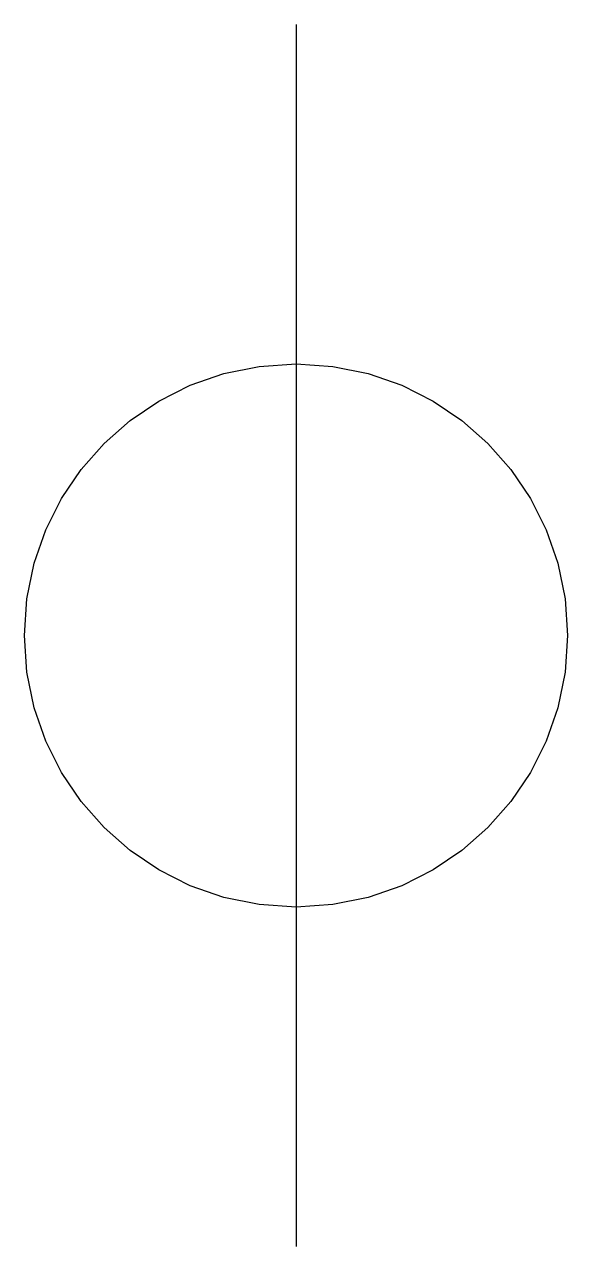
# Model space of a CAD drawing. Header units: millimetres. Extents: x -5 to 5, y -22.5 to 0.
import ezdxf
from ezdxf.enums import TextEntityAlignment as Align

# ---------------------------------------------------------------- set-up
doc = ezdxf.new("R2010")
doc.units = ezdxf.units.MM
doc.layers.get('0').update_dxf_attribs({"linetype": 'CONTINUOUS'})
doc.styles.add('ARIAL', font='arial.ttf')

# ---------------------------------------------------------------- blocks, each defined once
blk = doc.blocks.new('291_E_MV_SLD_IEC60617_ct_toroidal')
at = {"true_color": 0x0000ff}
blk.add_line((0, 0), (0, -22.5), dxfattribs=at)
blk.add_lwpolyline([(5, -11.25), (4.954, -11.928), (4.821, -12.579), (4.607, -13.196), (4.317, -13.773), (3.958, -14.305), (3.535, -14.785), (3.055, -15.208), (2.523, -15.567), (1.946, -15.857), (1.329, -16.071), (0.678, -16.204), (0, -16.25), (-0.678, -16.204), (-1.329, -16.071), (-1.946, -15.857), (-2.523, -15.567), (-3.055, -15.208), (-3.535, -14.785), (-3.958, -14.305), (-4.317, -13.773), (-4.607, -13.196), (-4.821, -12.579), (-4.954, -11.928), (-5, -11.25), (-4.954, -10.572), (-4.821, -9.921), (-4.607, -9.304), (-4.317, -8.727), (-3.958, -8.195), (-3.535, -7.715), (-3.055, -7.292), (-2.523, -6.933), (-1.946, -6.643), (-1.329, -6.429), (-0.678, -6.296), (0, -6.25), (0.678, -6.296), (1.329, -6.429), (1.946, -6.643), (2.523, -6.933), (3.055, -7.292), (3.535, -7.715), (3.958, -8.195), (4.317, -8.727), (4.607, -9.304), (4.821, -9.921), (4.954, -10.572), (5, -11.25)], close=True, dxfattribs=at)
at = {"true_color": 0x0000ff, "style": 'ARIAL'}
blk.add_attdef('TAG', text='', height=2.5, dxfattribs=at).set_placement((-7, -2.2), align=Align.RIGHT)
at = {"color": 7, "style": 'ARIAL'}
for tag, p in [('CT_RATIO', (-7, -9)), ('ACCURACY_CLASS', (-7, -12)), ('MANUFACTURER', (-7, -15))]:
    blk.add_attdef(tag, text='', height=1.7, dxfattribs=at).set_placement(p, align=Align.RIGHT)

msp = doc.modelspace()

# ---------------------------------------------------------------- block references
msp.add_blockref('291_E_MV_SLD_IEC60617_ct_toroidal', (0, 0))

doc.saveas('drawing.dxf')
